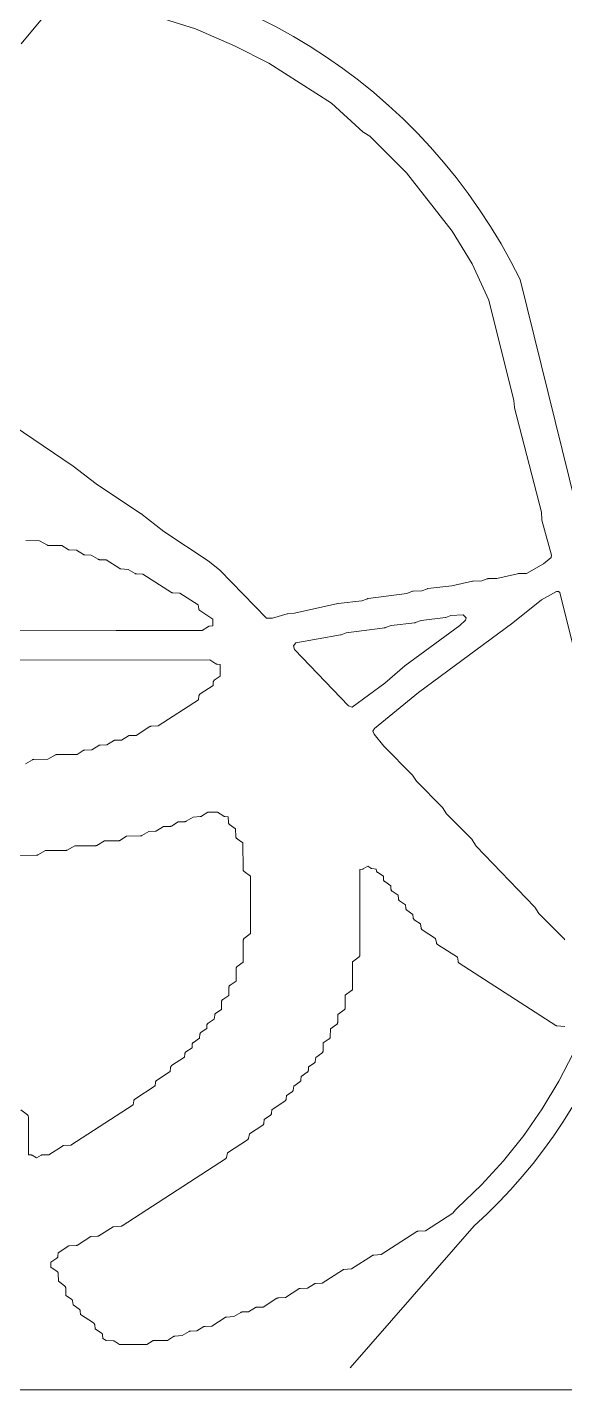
# Model space of a CAD drawing. Header units: inches. Extents: x 36 to 190, y -75 to 56.
# Drawn here: x 115.43 to 120.81, y -28.69 to -15.04 of the extents above; entities that cross this region are included whole.
import ezdxf

# ---------------------------------------------------------------- set-up
doc = ezdxf.new("R2010")
doc.units = ezdxf.units.IN
doc.layers.add('01_ORIGINAL_CAD', color=7, linetype='Continuous', lineweight=20)
doc.layers.add('03_ADDED_AREAS_SAME_COMPOSITION', color=7, linetype='Continuous', lineweight=15)

# ---------------------------------------------------------------- blocks, each defined once
blk = doc.blocks.new('05_SAND_DOLLAR')
at = {"layer": '01_ORIGINAL_CAD'}
blk.add_line((71.442, 17.312), (36.248, 17.312), dxfattribs=at)
blk.add_lwpolyline([(53.65, 30.945, -0.14301), (60.243, 31.63, -0.286424), (65.36, 28.431), (66.481, 23.89, -0.272091), (64.9, 18.954), (63.661, 17.533)], format="xyb", dxfattribs=at)
at = {"layer": '03_ADDED_AREAS_SAME_COMPOSITION'}
for points in [[(60.366, 30.792), (60.732, 31.232)], [(61.631, 31.091), (62.11, 30.94), (62.502, 30.771), (62.844, 30.599), (63.474, 30.196), (63.791, 29.905), (63.795, 29.902), (63.856, 29.865), (64.223, 29.498), (64.68, 28.914), (64.881, 28.587), (65.048, 28.225), (65.299, 27.22), (65.303, 27.152), (65.303, 27.149), (65.303, 27.147), (65.573, 26.1), (65.578, 26.027), (65.578, 26.024), (65.578, 26.022), (65.673, 25.672), (65.672, 25.648), (65.596, 25.582), (65.424, 25.488), (65.34, 25.486), (65.335, 25.485), (65.128, 25.438), (65.04, 25.436), (65.038, 25.435), (65.035, 25.435), (65.032, 25.434), (64.976, 25.413), (64.89, 25.411), (64.885, 25.41), (64.677, 25.363), (64.438, 25.335), (64.435, 25.335), (64.432, 25.334), (64.376, 25.313), (64.29, 25.311), (64.288, 25.31), (64.285, 25.31), (64.282, 25.309), (64.225, 25.288), (63.838, 25.235), (63.835, 25.235), (63.832, 25.234), (63.775, 25.213), (63.538, 25.185), (63.536, 25.185), (63.103, 25.088), (63.034, 25.084), (63.031, 25.084), (63.028, 25.083), (62.882, 25.039), (62.823, 25.039), (62.356, 25.521), (62.353, 25.524), (62.238, 25.612), (62.237, 25.613), (61.794, 25.909), (61.563, 26.087), (61.562, 26.088), (61.119, 26.384), (60.888, 26.562), (60.887, 26.563), (60.194, 27.034)], [(60.412, 25.816), (60.552, 25.814), (60.63, 25.77), (60.633, 25.768), (60.636, 25.767), (60.639, 25.767), (60.642, 25.767), (60.774, 25.766), (60.836, 25.727), (60.838, 25.725), (60.841, 25.724), (60.844, 25.723), (60.847, 25.723), (60.921, 25.719), (60.991, 25.676), (60.994, 25.675), (60.997, 25.674), (61, 25.673), (61.003, 25.673), (61.069, 25.671), (61.139, 25.629), (61.142, 25.627), (61.145, 25.626), (61.148, 25.626), (61.151, 25.625), (61.217, 25.623), (61.353, 25.536), (61.356, 25.535), (61.359, 25.534), (61.362, 25.533), (61.365, 25.532), (61.439, 25.528), (61.509, 25.486), (61.511, 25.484), (61.514, 25.483), (61.518, 25.483), (61.521, 25.482), (61.586, 25.48), (61.871, 25.298), (61.873, 25.296), (61.876, 25.295), (61.879, 25.294), (61.883, 25.294), (61.956, 25.29), (62.138, 25.172), (62.144, 25.132), (62.144, 25.129), (62.145, 25.126), (62.147, 25.124), (62.148, 25.121), (62.15, 25.119), (62.152, 25.117), (62.155, 25.115), (62.285, 25.031), (62.285, 24.962), (62.252, 24.959), (62.249, 24.958), (62.246, 24.958), (62.244, 24.957), (62.241, 24.955), (62.179, 24.916), (61.318, 24.915), (56.395, 24.913)], [(65.807, 21.819), (65.806, 21.822), (65.804, 21.824), (65.547, 22.081), (65.507, 22.144), (65.506, 22.147), (65.504, 22.149), (64.922, 22.755), (64.882, 22.819), (64.881, 22.822), (64.879, 22.824), (64.622, 23.081), (64.585, 23.142), (64.583, 23.144), (64.581, 23.147), (64.322, 23.406), (64.285, 23.467), (64.283, 23.469), (64.281, 23.472), (63.996, 23.757), (63.9, 23.877), (63.888, 23.908), (63.902, 23.936), (64.345, 24.296), (65.288, 24.993), (65.289, 24.993), (65.573, 25.223), (65.723, 25.307), (65.744, 25.307), (65.758, 25.298), (66.198, 23.525)], [(56.469, 24.619), (62.254, 24.622), (62.316, 24.582), (62.318, 24.581), (62.321, 24.58), (62.324, 24.579), (62.327, 24.579), (62.36, 24.576), (62.36, 24.459), (62.3, 24.418), (62.298, 24.416), (62.296, 24.413), (62.294, 24.411), (62.292, 24.408), (62.291, 24.405), (62.29, 24.402), (62.29, 24.399), (62.287, 24.364), (62.157, 24.28), (62.155, 24.278), (62.153, 24.276), (62.151, 24.273), (62.149, 24.271), (62.148, 24.268), (62.147, 24.265), (62.146, 24.262), (62.141, 24.222), (61.738, 23.961), (61.665, 23.957), (61.662, 23.956), (61.659, 23.956), (61.656, 23.954), (61.653, 23.953), (61.517, 23.866), (61.452, 23.864), (61.449, 23.863), (61.446, 23.863), (61.443, 23.862), (61.44, 23.86), (61.37, 23.818), (61.304, 23.816), (61.301, 23.816), (61.298, 23.815), (61.295, 23.814), (61.292, 23.812), (61.223, 23.77), (61.157, 23.768), (61.154, 23.768), (61.15, 23.767), (61.147, 23.766), (61.145, 23.764), (61.075, 23.722), (61.001, 23.718), (60.998, 23.717), (60.995, 23.717), (60.992, 23.715), (60.989, 23.714), (60.928, 23.675), (60.723, 23.674), (60.719, 23.674), (60.716, 23.673), (60.713, 23.672), (60.71, 23.671), (60.633, 23.627), (60.493, 23.625), (60.49, 23.624), (60.486, 23.624), (60.483, 23.623), (60.48, 23.621), (60.411, 23.579)], [(60.093, 22.664), (60.52, 22.665), (60.524, 22.665), (60.527, 22.666), (60.53, 22.667), (60.533, 22.668), (60.61, 22.712), (60.816, 22.713), (60.819, 22.713), (60.822, 22.714), (60.825, 22.715), (60.828, 22.716), (60.905, 22.76), (61.111, 22.761), (61.114, 22.761), (61.117, 22.762), (61.12, 22.763), (61.123, 22.764), (61.2, 22.808), (61.34, 22.81), (61.344, 22.81), (61.347, 22.811), (61.35, 22.812), (61.353, 22.814), (61.422, 22.856), (61.562, 22.858), (61.565, 22.858), (61.568, 22.859), (61.571, 22.86), (61.574, 22.862), (61.644, 22.904), (61.71, 22.906), (61.713, 22.906), (61.716, 22.907), (61.719, 22.908), (61.722, 22.909), (61.791, 22.952), (61.857, 22.954), (61.86, 22.954), (61.864, 22.955), (61.867, 22.956), (61.87, 22.957), (61.939, 22.999), (62.005, 23.001), (62.008, 23.002), (62.011, 23.002), (62.014, 23.003), (62.017, 23.005), (62.087, 23.047), (62.16, 23.052), (62.163, 23.052), (62.167, 23.053), (62.17, 23.054), (62.172, 23.056), (62.234, 23.095), (62.332, 23.095), (62.394, 23.056), (62.397, 23.054), (62.4, 23.053), (62.403, 23.052), (62.406, 23.052), (62.439, 23.049), (62.441, 22.992), (62.442, 22.989), (62.443, 22.986), (62.444, 22.983), (62.445, 22.98), (62.447, 22.977), (62.45, 22.975), (62.452, 22.973), (62.513, 22.931), (62.516, 22.849), (62.516, 22.846), (62.517, 22.843), (62.518, 22.84), (62.52, 22.837), (62.522, 22.834), (62.524, 22.832), (62.527, 22.83), (62.587, 22.788), (62.588, 22.521), (62.588, 22.518), (62.589, 22.514), (62.59, 22.511), (62.592, 22.508), (62.594, 22.506), (62.596, 22.503), (62.598, 22.501), (62.661, 22.455), (62.663, 21.882), (62.601, 21.836), (62.598, 21.834), (62.596, 21.831), (62.594, 21.829), (62.592, 21.826), (62.591, 21.822), (62.591, 21.819), (62.59, 21.816), (62.59, 21.596), (62.528, 21.55), (62.525, 21.547), (62.523, 21.545), (62.521, 21.542), (62.519, 21.539), (62.518, 21.536), (62.518, 21.533), (62.517, 21.53), (62.517, 21.405), (62.457, 21.364), (62.455, 21.362), (62.452, 21.36), (62.45, 21.357), (62.449, 21.354), (62.447, 21.351), (62.447, 21.348), (62.446, 21.344), (62.444, 21.262), (62.384, 21.221), (62.381, 21.219), (62.379, 21.216), (62.377, 21.214), (62.375, 21.211), (62.374, 21.208), (62.373, 21.204), (62.373, 21.201), (62.371, 21.119), (62.315, 21.083), (62.312, 21.081), (62.31, 21.079), (62.308, 21.076), (62.306, 21.074), (62.305, 21.071), (62.304, 21.068), (62.304, 21.065), (62.298, 21.025), (62.237, 20.982), (62.234, 20.98), (62.232, 20.978), (62.23, 20.975), (62.228, 20.973), (62.227, 20.97), (62.226, 20.967), (62.226, 20.963), (62.224, 20.929), (62.167, 20.892), (62.165, 20.89), (62.163, 20.888), (62.161, 20.885), (62.159, 20.883), (62.158, 20.88), (62.157, 20.877), (62.156, 20.874), (62.151, 20.834), (62.09, 20.791), (62.087, 20.789), (62.085, 20.787), (62.083, 20.785), (62.081, 20.782), (62.08, 20.779), (62.079, 20.776), (62.079, 20.772), (62.077, 20.738), (62.016, 20.696), (62.014, 20.694), (62.011, 20.692), (62.009, 20.689), (62.008, 20.686), (62.007, 20.683), (62.006, 20.68), (62.005, 20.677), (62.003, 20.643), (61.873, 20.558), (61.871, 20.556), (61.868, 20.554), (61.867, 20.551), (61.865, 20.549), (61.864, 20.546), (61.863, 20.543), (61.862, 20.54), (61.857, 20.5), (61.722, 20.41), (61.719, 20.408), (61.717, 20.405), (61.715, 20.403), (61.713, 20.4), (61.712, 20.397), (61.711, 20.394), (61.711, 20.39), (61.709, 20.356), (61.505, 20.223), (61.502, 20.222), (61.5, 20.22), (61.498, 20.217), (61.497, 20.215), (61.495, 20.212), (61.494, 20.209), (61.494, 20.206), (61.489, 20.166), (60.865, 19.762), (60.792, 19.757), (60.788, 19.757), (60.785, 19.756), (60.782, 19.755), (60.779, 19.753), (60.644, 19.666), (60.578, 19.664), (60.575, 19.664), (60.572, 19.663), (60.569, 19.662), (60.566, 19.661), (60.521, 19.634), (60.476, 19.661), (60.473, 19.662), (60.471, 19.663), (60.468, 19.664), (60.465, 19.664), (60.44, 19.665), (60.439, 20.044), (60.439, 20.047), (60.438, 20.051), (60.437, 20.054), (60.436, 20.057), (60.434, 20.059), (60.432, 20.062), (60.43, 20.064), (60.365, 20.115)], [(65.894, 20.687), (65.747, 20.401), (65.582, 20.125), (65.397, 19.86), (65.195, 19.606), (64.974, 19.365), (64.73, 19.131), (64.729, 19.13), (64.716, 19.116), (64.715, 19.115), (64.686, 19.082), (64.412, 18.904), (64.339, 18.9), (64.336, 18.9), (64.332, 18.899), (64.329, 18.898), (64.327, 18.896), (63.97, 18.666), (63.896, 18.661), (63.893, 18.661), (63.89, 18.66), (63.887, 18.659), (63.884, 18.658), (63.674, 18.522), (63.594, 18.515), (63.591, 18.514), (63.588, 18.513), (63.586, 18.512), (63.583, 18.511), (63.38, 18.379), (63.314, 18.377), (63.311, 18.377), (63.308, 18.376), (63.305, 18.375), (63.302, 18.374), (63.232, 18.331), (63.159, 18.327), (63.156, 18.327), (63.153, 18.326), (63.15, 18.325), (63.147, 18.323), (63.011, 18.236), (62.938, 18.232), (62.934, 18.231), (62.931, 18.23), (62.928, 18.229), (62.926, 18.228), (62.79, 18.14), (62.724, 18.139), (62.721, 18.138), (62.718, 18.138), (62.715, 18.136), (62.712, 18.135), (62.643, 18.093), (62.577, 18.091), (62.574, 18.09), (62.57, 18.09), (62.567, 18.089), (62.565, 18.087), (62.495, 18.045), (62.421, 18.04), (62.418, 18.04), (62.415, 18.039), (62.412, 18.038), (62.409, 18.037), (62.274, 17.949), (62.208, 17.947), (62.205, 17.947), (62.202, 17.946), (62.199, 17.945), (62.196, 17.944), (62.126, 17.902), (62.06, 17.9), (62.057, 17.899), (62.054, 17.899), (62.051, 17.898), (62.048, 17.896), (61.978, 17.854), (61.905, 17.849), (61.902, 17.849), (61.899, 17.848), (61.896, 17.847), (61.893, 17.845), (61.831, 17.806), (61.692, 17.804), (61.689, 17.804), (61.685, 17.803), (61.682, 17.802), (61.679, 17.8), (61.625, 17.767), (61.352, 17.766), (61.302, 17.798), (61.299, 17.799), (61.296, 17.8), (61.293, 17.801), (61.29, 17.801), (61.217, 17.805), (61.183, 17.827), (61.181, 17.862), (61.18, 17.865), (61.18, 17.868), (61.178, 17.871), (61.177, 17.874), (61.175, 17.876), (61.173, 17.878), (61.17, 17.88), (61.108, 17.923), (61.103, 17.963), (61.102, 17.966), (61.101, 17.969), (61.1, 17.972), (61.098, 17.974), (61.096, 17.977), (61.094, 17.979), (61.092, 17.981), (60.961, 18.066), (60.959, 18.1), (60.958, 18.103), (60.957, 18.106), (60.956, 18.109), (60.954, 18.112), (60.953, 18.115), (60.95, 18.117), (60.948, 18.119), (60.886, 18.161), (60.88, 18.202), (60.88, 18.205), (60.879, 18.208), (60.878, 18.21), (60.876, 18.213), (60.874, 18.215), (60.872, 18.217), (60.869, 18.219), (60.813, 18.256), (60.813, 18.332), (60.812, 18.335), (60.812, 18.339), (60.811, 18.342), (60.809, 18.345), (60.807, 18.347), (60.805, 18.35), (60.802, 18.352), (60.739, 18.398), (60.738, 18.475), (60.738, 18.479), (60.737, 18.482), (60.736, 18.485), (60.735, 18.488), (60.733, 18.491), (60.731, 18.493), (60.728, 18.495), (60.665, 18.541), (60.665, 18.589), (60.725, 18.63), (60.727, 18.632), (60.729, 18.634), (60.731, 18.637), (60.733, 18.64), (60.734, 18.643), (60.735, 18.646), (60.735, 18.649), (60.738, 18.683), (60.845, 18.753), (60.918, 18.757), (60.921, 18.757), (60.924, 18.758), (60.927, 18.759), (60.93, 18.761), (61.065, 18.848), (61.131, 18.85), (61.134, 18.85), (61.138, 18.851), (61.141, 18.852), (61.144, 18.854), (61.287, 18.944), (61.367, 18.951), (61.37, 18.952), (61.373, 18.953), (61.376, 18.954), (61.379, 18.955), (62.411, 19.624), (62.413, 19.626), (62.416, 19.628), (62.418, 19.63), (62.419, 19.633), (62.421, 19.636), (62.421, 19.639), (62.431, 19.685), (62.632, 19.815), (62.634, 19.817), (62.637, 19.819), (62.639, 19.821), (62.64, 19.824), (62.642, 19.827), (62.642, 19.83), (62.652, 19.876), (62.784, 19.962), (62.786, 19.964), (62.789, 19.966), (62.791, 19.968), (62.792, 19.971), (62.794, 19.974), (62.795, 19.977), (62.795, 19.98), (62.8, 20.02), (62.862, 20.062), (62.864, 20.064), (62.867, 20.067), (62.869, 20.069), (62.87, 20.072), (62.871, 20.075), (62.872, 20.078), (62.873, 20.081), (62.875, 20.116), (63.009, 20.205), (63.011, 20.207), (63.014, 20.21), (63.016, 20.212), (63.017, 20.215), (63.019, 20.218), (63.02, 20.221), (63.02, 20.225), (63.022, 20.259), (63.079, 20.296), (63.081, 20.298), (63.083, 20.3), (63.085, 20.302), (63.087, 20.305), (63.088, 20.308), (63.089, 20.311), (63.09, 20.314), (63.095, 20.354), (63.156, 20.396), (63.159, 20.398), (63.161, 20.401), (63.163, 20.403), (63.165, 20.406), (63.166, 20.409), (63.167, 20.412), (63.167, 20.415), (63.169, 20.45), (63.23, 20.492), (63.232, 20.494), (63.235, 20.496), (63.237, 20.499), (63.238, 20.502), (63.239, 20.505), (63.24, 20.508), (63.241, 20.511), (63.243, 20.545), (63.299, 20.583), (63.302, 20.584), (63.304, 20.586), (63.306, 20.589), (63.307, 20.591), (63.309, 20.594), (63.31, 20.597), (63.31, 20.6), (63.316, 20.641), (63.377, 20.683), (63.38, 20.685), (63.382, 20.687), (63.384, 20.69), (63.386, 20.693), (63.387, 20.696), (63.387, 20.699), (63.388, 20.703), (63.39, 20.785), (63.45, 20.826), (63.453, 20.828), (63.455, 20.831), (63.457, 20.833), (63.459, 20.836), (63.46, 20.839), (63.461, 20.843), (63.461, 20.846), (63.464, 20.928), (63.524, 20.969), (63.526, 20.971), (63.529, 20.974), (63.531, 20.976), (63.532, 20.979), (63.534, 20.982), (63.534, 20.986), (63.535, 20.989), (63.537, 21.071), (63.6, 21.118), (63.603, 21.12), (63.605, 21.122), (63.607, 21.125), (63.608, 21.128), (63.609, 21.131), (63.61, 21.135), (63.61, 21.138), (63.611, 21.263), (63.673, 21.309), (63.676, 21.311), (63.678, 21.313), (63.68, 21.316), (63.682, 21.319), (63.683, 21.322), (63.683, 21.326), (63.684, 21.329), (63.684, 21.597), (63.748, 21.649), (63.75, 21.651), (63.752, 21.653), (63.754, 21.656), (63.755, 21.659), (63.756, 21.662), (63.757, 21.665), (63.757, 21.668), (63.755, 22.524), (63.779, 22.525), (63.782, 22.525), (63.785, 22.526), (63.788, 22.527), (63.791, 22.529), (63.835, 22.555), (63.866, 22.535), (63.869, 22.533), (63.873, 22.532), (63.877, 22.531), (63.921, 22.526), (63.924, 22.507), (63.925, 22.504), (63.926, 22.501), (63.928, 22.498), (63.93, 22.496), (63.932, 22.493), (63.935, 22.491), (63.992, 22.454), (63.994, 22.42), (63.994, 22.417), (63.995, 22.413), (63.997, 22.41), (63.998, 22.408), (64, 22.405), (64.002, 22.403), (64.005, 22.401), (64.066, 22.359), (64.068, 22.324), (64.069, 22.321), (64.069, 22.318), (64.071, 22.315), (64.072, 22.312), (64.074, 22.31), (64.076, 22.307), (64.079, 22.305), (64.14, 22.264), (64.142, 22.229), (64.143, 22.226), (64.144, 22.223), (64.145, 22.22), (64.146, 22.217), (64.148, 22.214), (64.151, 22.212), (64.153, 22.21), (64.214, 22.168), (64.216, 22.134), (64.217, 22.13), (64.218, 22.127), (64.219, 22.124), (64.22, 22.121), (64.222, 22.119), (64.225, 22.117), (64.227, 22.115), (64.288, 22.073), (64.291, 22.038), (64.291, 22.035), (64.292, 22.032), (64.293, 22.029), (64.295, 22.026), (64.297, 22.024), (64.299, 22.021), (64.301, 22.019), (64.363, 21.977), (64.369, 21.936), (64.369, 21.933), (64.37, 21.931), (64.372, 21.928), (64.373, 21.925), (64.375, 21.923), (64.377, 21.921), (64.38, 21.919), (64.512, 21.833), (64.522, 21.787), (64.523, 21.784), (64.524, 21.781), (64.526, 21.779), (64.528, 21.776), (64.531, 21.774), (64.533, 21.772), (64.733, 21.643), (64.739, 21.603), (64.739, 21.6), (64.74, 21.597), (64.742, 21.594), (64.743, 21.591), (64.745, 21.589), (64.748, 21.587), (64.75, 21.585), (65.717, 20.961), (65.72, 20.96), (65.722, 20.959), (65.725, 20.958), (65.728, 20.957), (65.808, 20.95)]]:
    blk.add_lwpolyline(points, dxfattribs=at)
blk.add_lwpolyline([(63.101, 24.727), (63.091, 24.764), (63.116, 24.791), (63.563, 24.871), (63.566, 24.871), (63.568, 24.872), (63.619, 24.892), (64.006, 24.944), (64.009, 24.945), (64.012, 24.946), (64.069, 24.967), (64.306, 24.994), (64.309, 24.995), (64.312, 24.996), (64.369, 25.017), (64.612, 25.046), (64.615, 25.046), (64.618, 25.047), (64.668, 25.067), (64.792, 25.073), (64.819, 25.043), (64.813, 25.02), (64.756, 24.965), (64.206, 24.562), (64.205, 24.561), (64.006, 24.39), (63.679, 24.149), (63.643, 24.16)], close=True, dxfattribs=at)

msp = doc.modelspace()

# ---------------------------------------------------------------- block references
msp.add_blockref('05_SAND_DOLLAR', (55, -46))

doc.saveas('drawing.dxf')
